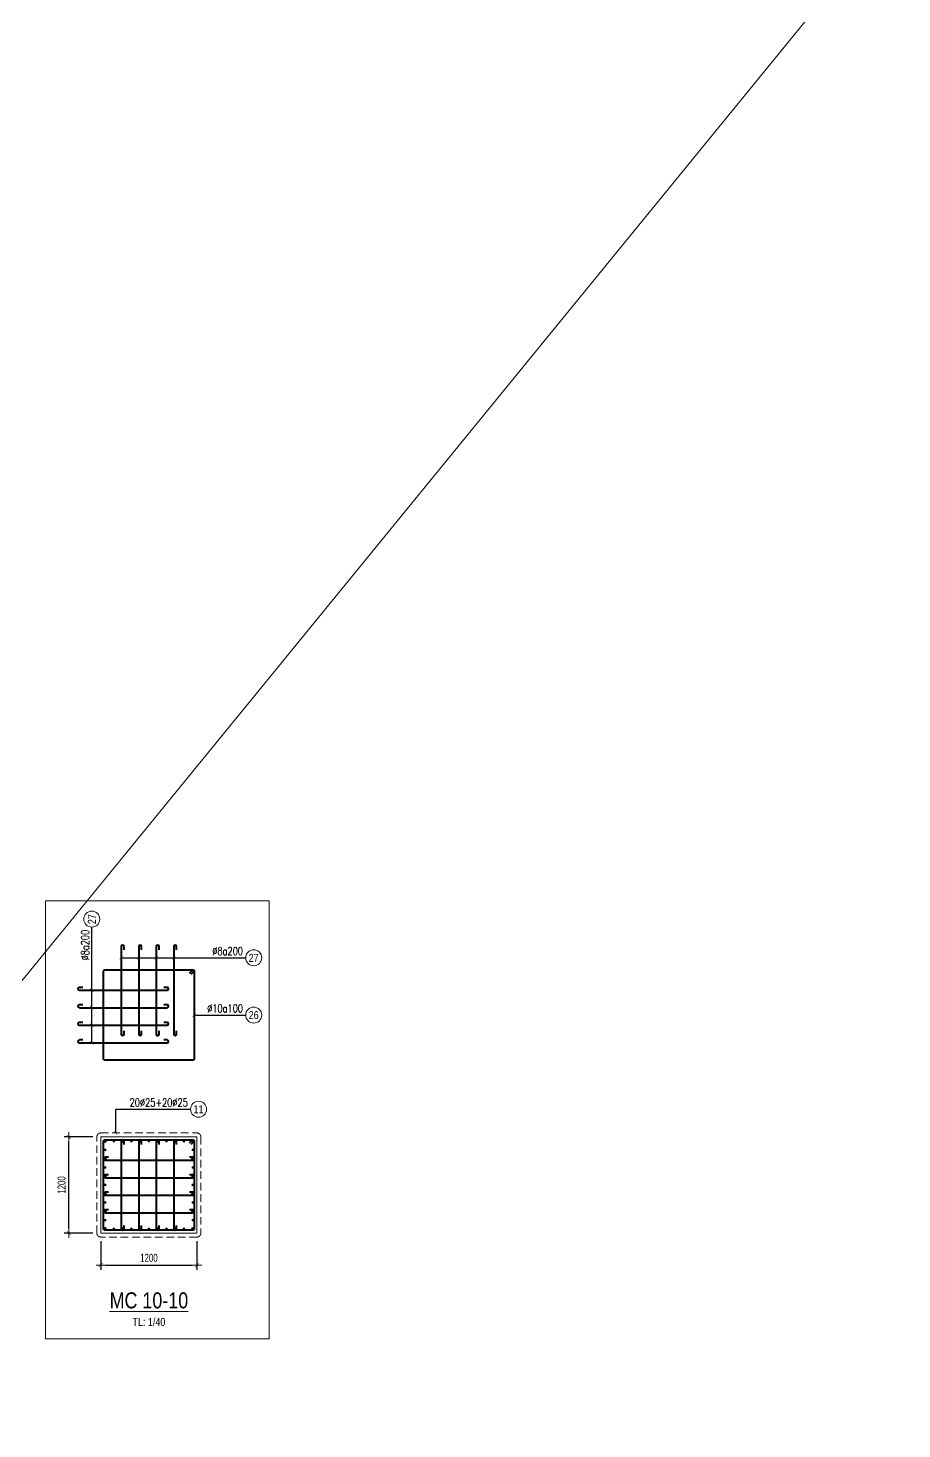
# Model space of a CAD drawing. Header units: millimetres. Extents: x 61878 to 380960, y -19809 to 191918.
# Drawn here: x 180559 to 191469, y 119920 to 137422 of the extents above; entities that cross this region are included whole.
import ezdxf
from ezdxf.enums import TextEntityAlignment as Align

# ---------------------------------------------------------------- set-up
doc = ezdxf.new("R2010")
doc.units = ezdxf.units.MM
doc.linetypes.add('HIDDEN2', pattern=[4.7625, 3.175, -1.5875])
doc.layers.get('0').update_dxf_attribs({"lineweight": 20})
doc.layers.get('Defpoints').update_dxf_attribs({"color": 151, "lineweight": 9})
for name, color, linetype, lineweight in [('NDC_S_CONTINUOUS', 3, 'Continuous', 20), ('NDC_S_DIM', 1, 'Continuous', 15), ('NDC_S_HIDDEN', 8, 'HIDDEN2', 13), ('NDC_S_LEADER', 1, 'Continuous', 15), ('NDC_S_REBAR', 4, 'Continuous', 35), ('NDC_S_STIRRUP', 4, 'Continuous', 40), ('NDC_S_THIN LINE', 8, 'Continuous', 9), ('NDC_S_VN TEXT', 7, 'Continuous', 20)]:
    doc.layers.add(name, color=color, linetype=linetype, lineweight=lineweight)
doc.styles.add('ARIAL', font='arial.ttf', dxfattribs={"width": 0.8})
doc.styles.add('NDC_DIM', font='', dxfattribs={"width": 0.75})
doc.styles.add('NDC_EN TXT', font='romans.shx', dxfattribs={"width": 0.8})
doc.styles.get('NDC_DIM').set_extended_font_data('Dotum')
doc.dimstyles.new('NDC_dim_40', dxfattribs={"dimscale": 40, "dimtxt": 2.5, "dimasz": 1.5, "dimexe": 1.5, "dimexo": 2.5, "dimgap": 1, "dimtad": 1, "dimdec": 0, "dimzin": 0, "dimdsep": 46, "dimtxsty": 'NDC_DIM', "dimblk": 'DIMMARK', "dimcen": 0.09, "dimdle": 1.2, "dimclrd": 1, "dimclre": 1, "dimclrt": 3, "dimadec": 0, "dimazin": 0, "dimtfac": 1, "dimtdec": 0, "dimtix": 1, "dimtofl": 0, "dimtmove": 0, "dimatfit": 3, "dimfxl": 8, "dimfxlon": 1, "dimtolj": 1, "dimtzin": 0, "dimarcsym": 0})

# ---------------------------------------------------------------- blocks, each defined once
blk = doc.blocks.new('kata_block_TD')
at = {"color": 6, "linetype": 'ByBlock', "lineweight": -2, "style": 'ARIAL', "width": 0.8}
blk.add_attdef('SECTDET2', text='', height=5, dxfattribs=at).set_placement((0, 7.97), align=Align.CENTER)
at = {"color": 0, "linetype": 'ByBlock', "lineweight": -2, "style": 'ARIAL', "width": 0.8}
blk.add_attdef('SECTDET1', text='', height=5, dxfattribs=at).set_placement((0, 1.47), align=Align.CENTER)
at = {"color": 3, "lineweight": 25, "style": 'ARIAL', "width": 0.8}
blk.add_attdef('SSCALE', text='', height=2.5, dxfattribs=at).set_placement((0, -4), align=Align.CENTER)
blk = doc.blocks.new('DIMMARK')
at = {"layer": 'NDC_S_DIM', "color": 1}
blk.add_line((-1.5, 0), (1, 0), dxfattribs=at)
at = {"layer": 'NDC_S_DIM', "color": 2, "const_width": 0.1}
blk.add_lwpolyline([(-0.42, -0.42), (0.42, 0.42)], dxfattribs=at)
blk = doc.blocks.new('*D582')
at = {"layer": 'Defpoints', "color": 0, "ltscale": 40, "transparency": 16777216}
for p in [(181468, 122368), (182668, 122368), (182668, 121968)]:
    blk.add_point(p, dxfattribs=at)
at = {"layer": 'NDC_S_DIM', "color": 1, "lineweight": -2, "ltscale": 40, "transparency": 16777216}
for p, q in [((181468, 122268), (181468, 121908)), ((182668, 122268), (182668, 121908)), ((181528, 121968), (182608, 121968))]:
    blk.add_line(p, q, dxfattribs=at)
at = {"layer": 'NDC_S_DIM', "color": 1, "lineweight": -2, "ltscale": 40, "transparency": 16777216, "xscale": 60, "yscale": 60, "zscale": 60, "rotation": 180}
blk.add_blockref('DIMMARK', (181468, 121968), dxfattribs=at)
at = {"layer": 'NDC_S_DIM', "color": 1, "lineweight": -2, "ltscale": 40, "transparency": 16777216, "xscale": 60, "yscale": 60, "zscale": 60}
blk.add_blockref('DIMMARK', (182668, 121968), dxfattribs=at)
at = {"layer": 'NDC_S_DIM', "color": 3, "ltscale": 40, "transparency": 16777216, "insert": (182068, 122058), "char_height": 100, "attachment_point": 5, "style": 'NDC_DIM'}
blk.add_mtext('\\A1;1200', dxfattribs=at)
blk = doc.blocks.new('*D583')
at = {"layer": 'Defpoints', "color": 0, "ltscale": 40, "transparency": 16777216}
for p in [(181068, 123568), (181468, 123568), (181468, 122368)]:
    blk.add_point(p, dxfattribs=at)
at = {"layer": 'NDC_S_DIM', "color": 1, "lineweight": -2, "ltscale": 40, "transparency": 16777216}
for p, q in [((181368, 123568), (181008, 123568)), ((181068, 122428), (181068, 123508)), ((181368, 122368), (181008, 122368))]:
    blk.add_line(p, q, dxfattribs=at)
at = {"layer": 'NDC_S_DIM', "color": 1, "lineweight": -2, "ltscale": 40, "transparency": 16777216, "xscale": 60, "yscale": 60, "zscale": 60}
for p, rotation in [((181068, 123568), 90), ((181068, 122368), 270)]:
    blk.add_blockref('DIMMARK', p, dxfattribs=dict(at, rotation=rotation))
at = {"layer": 'NDC_S_DIM', "color": 3, "ltscale": 40, "transparency": 16777216, "insert": (180978, 122968), "char_height": 100, "attachment_point": 5, "rotation": 90, "style": 'NDC_DIM'}
blk.add_mtext('\\A1;1200', dxfattribs=at)
blk = doc.blocks.new('kata_block_THEP')
at = {"layer": 'NDC_S_REBAR', "color": 0}
for p, q in [((-0.5, 0), (0.5, 0)), ((-0.35, 0.35), (0.35, -0.35)), ((0.35, 0.35), (-0.35, -0.35)), ((0, 0.5), (0, -0.5))]:
    blk.add_line(p, q, dxfattribs=at)
at = {"layer": 'NDC_S_REBAR', "color": 0, "const_width": 0.0833}
blk.add_lwpolyline([(-0.5, 0, 1), (0.5, 0, 1), (-0.5, 0, 1)], format="xyb", dxfattribs=at)
blk = doc.blocks.new('cham')
at = {"layer": 'NDC_S_REBAR'}
h = blk.add_hatch(color=253, dxfattribs=at)
h.dxf.hatch_style = 1
h.paths.add_polyline_path([(-28, 0, 1), (28, 0, 1)])
at = {"layer": 'NDC_S_REBAR', "color": 253}
blk.add_circle((0, 0), 28, dxfattribs=at)
blk = doc.blocks.new('*U587')
at = {"layer": 'NDC_S_DIM', "xscale": 0.4464285714285715, "yscale": 0.4464285714285715, "zscale": 0.4464285714285715}
blk.add_blockref('cham', (0, 0), dxfattribs=at)
blk = doc.blocks.new('*U586')
at = {"layer": 'NDC_S_DIM', "color": 0, "linetype": 'ByBlock', "lineweight": -2, "transparency": 16777216}
blk.add_blockref('*U587', (0, 0), dxfattribs=at)
blk = doc.blocks.new('*U584')
at = {"layer": 'NDC_S_DIM'}
blk.add_blockref('*U586', (0, 0), dxfattribs=at)
blk = doc.blocks.new('*U585')
at = {"layer": 'NDC_S_HIDDEN', "color": 0, "linetype": 'ByBlock', "lineweight": -2, "transparency": 16777216}
for p in [(0, 0), (219, 0), (438, 0), (657, 0), (876, 0), (1095, 0)]:
    blk.add_blockref('*U584', p, dxfattribs=at)
blk = doc.blocks.new('*U591')
at = {"layer": 'NDC_S_DIM', "xscale": 0.4464285714285715, "yscale": 0.4464285714285715, "zscale": 0.4464285714285715}
blk.add_blockref('cham', (0, 0), dxfattribs=at)
blk = doc.blocks.new('*U590')
at = {"layer": 'NDC_S_DIM', "color": 0, "linetype": 'ByBlock', "lineweight": -2, "transparency": 16777216}
blk.add_blockref('*U591', (0, 0), dxfattribs=at)
blk = doc.blocks.new('*U588')
at = {"layer": 'NDC_S_DIM'}
blk.add_blockref('*U590', (0, 0), dxfattribs=at)
blk = doc.blocks.new('*U589')
at = {"layer": 'NDC_S_HIDDEN', "color": 0, "linetype": 'ByBlock', "lineweight": -2, "transparency": 16777216}
for p in [(0, 0), (219, 0), (438, 0), (657, 0), (876, 0), (1095, 0)]:
    blk.add_blockref('*U588', p, dxfattribs=at)
blk = doc.blocks.new('*U595')
at = {"layer": 'NDC_S_DIM', "xscale": 0.4464285714285715, "yscale": 0.4464285714285715, "zscale": 0.4464285714285715}
blk.add_blockref('cham', (0, 0), dxfattribs=at)
blk = doc.blocks.new('*U594')
at = {"layer": 'NDC_S_DIM', "color": 0, "linetype": 'ByBlock', "lineweight": -2, "transparency": 16777216}
blk.add_blockref('*U595', (0, 0), dxfattribs=at)
blk = doc.blocks.new('*U592')
at = {"layer": 'NDC_S_DIM'}
blk.add_blockref('*U594', (0, 0), dxfattribs=at)
blk = doc.blocks.new('*U593')
at = {"layer": 'NDC_S_HIDDEN', "color": 0, "linetype": 'ByBlock', "lineweight": -2, "transparency": 16777216}
for p in [(0, 0), (219, 0), (438, 0), (657, 0)]:
    blk.add_blockref('*U592', p, dxfattribs=at)
blk = doc.blocks.new('*U598')
at = {"layer": 'NDC_S_DIM', "xscale": 0.4464285714285715, "yscale": 0.4464285714285715, "zscale": 0.4464285714285715}
blk.add_blockref('cham', (0, 0), dxfattribs=at)
blk = doc.blocks.new('*U599')
at = {"layer": 'NDC_S_DIM', "color": 0, "linetype": 'ByBlock', "lineweight": -2, "transparency": 16777216}
blk.add_blockref('*U598', (0, 0), dxfattribs=at)
blk = doc.blocks.new('*U596')
at = {"layer": 'NDC_S_DIM'}
blk.add_blockref('*U599', (0, 0), dxfattribs=at)
blk = doc.blocks.new('*U597')
at = {"layer": 'NDC_S_HIDDEN', "color": 0, "linetype": 'ByBlock', "lineweight": -2, "transparency": 16777216}
for p in [(0, 0), (219, 0), (438, 0), (657, 0)]:
    blk.add_blockref('*U596', p, dxfattribs=at)
blk = doc.blocks.new('*U11')
blk.add_circle((2.5, 0), 2.5)
at = {"layer": 'NDC_S_VN TEXT', "color": 3, "style": 'NDC_EN TXT', "width": 0.75}
blk.add_attdef('DK2', text='', height=2.5, dxfattribs=at).set_placement((-0.85, 0.85), align=Align.RIGHT)
at = {"layer": 'NDC_S_VN TEXT', "color": 7, "style": 'ARIAL', "width": 0.8}
blk.add_attdef('SH3', text='', height=2.5, dxfattribs=at).set_placement((2.5, 0), align=Align.MIDDLE)

msp = doc.modelspace()

# ---------------------------------------------------------------- linework, layer by layer
at = {"layer": 'Defpoints', "ltscale": 40}
msp.add_lwpolyline([(180775.8, 126517.2), (183571.1, 126517.2), (183571.1, 121046.9), (180775.8, 121046.9)], close=True, dxfattribs=at)
at = {"layer": 'NDC_S_CONTINUOUS', "ltscale": 40}
msp.add_lwpolyline([(181467.8, 122367.9), (182667.8, 122367.9), (182667.8, 123567.9), (181467.8, 123567.9), (181467.8, 122367.9)], dxfattribs=at)
at = {"layer": 'NDC_S_HIDDEN', "ltscale": 30}
msp.add_lwpolyline([(181417.8, 122367.9), (181417.8, 123567.9, -0.4142136), (181467.8, 123617.9), (182667.8, 123617.9, -0.4142136), (182717.8, 123567.9), (182717.8, 122367.9, -0.4142136), (182667.8, 122317.9), (181467.8, 122317.9, -0.4142136), (181417.8, 122367.9)], format="xyb", dxfattribs=at)
at = {"layer": 'NDC_S_LEADER', "ltscale": 40}
msp.add_lwpolyline([(234666.6, 191917.6), (61877.7, -19809)], dxfattribs=at)
at = {"layer": 'NDC_S_STIRRUP', "ltscale": 70}
for points in [[(181757.3, 125904), (181757.3, 125946, 1), (181721.3, 125946), (181721.3, 124851, 1), (181757.3, 124851), (181757.3, 124893)], [(181976.3, 125904), (181976.3, 125946, 1), (181940.3, 125946), (181940.3, 124851, 1), (181976.3, 124851), (181976.3, 124893)], [(182195.3, 125904), (182195.3, 125946, 1), (182159.3, 125946), (182159.3, 124851, 1), (182195.3, 124851), (182195.3, 124893)], [(182414.3, 125904), (182414.3, 125946, 1), (182378.3, 125946), (182378.3, 124851, 1), (182414.3, 124851), (182414.3, 124893)], [(181241.6, 125437.2), (181199.6, 125437.2, 1), (181199.6, 125401.2), (182294.6, 125401.2, 1), (182294.6, 125437.2), (182252.6, 125437.2)], [(181241.6, 125218.2), (181199.6, 125218.2, 1), (181199.6, 125182.2), (182294.6, 125182.2, 1), (182294.6, 125218.2), (182252.6, 125218.2)], [(181241.6, 124999.2), (181199.6, 124999.2, 1), (181199.6, 124963.2), (182294.6, 124963.2, 1), (182294.6, 124999.2), (182252.6, 124999.2)], [(181241.6, 124780.2), (181199.6, 124780.2, 1), (181199.6, 124744.2), (182294.6, 124744.2, 1), (182294.6, 124780.2), (182252.6, 124780.2)], [(181757.3, 123473.4), (181757.3, 123515.4, 1), (181721.3, 123515.4), (181721.3, 122420.4, 1), (181757.3, 122420.4), (181757.3, 122462.4)], [(181976.3, 123473.4), (181976.3, 123515.4, 1), (181940.3, 123515.4), (181940.3, 122420.4, 1), (181976.3, 122420.4), (181976.3, 122462.4)], [(182195.3, 123473.4), (182195.3, 123515.4, 1), (182159.3, 123515.4), (182159.3, 122420.4, 1), (182195.3, 122420.4), (182195.3, 122462.4)], [(182414.3, 123473.4), (182414.3, 123515.4, 1), (182378.3, 123515.4), (182378.3, 122420.4, 1), (182414.3, 122420.4), (182414.3, 122462.4)], [(181562.3, 123314.4), (181520.3, 123314.4, 1), (181520.3, 123278.4), (182615.3, 123278.4, 1), (182615.3, 123314.4), (182573.3, 123314.4)], [(181562.3, 123095.4), (181520.3, 123095.4, 1), (181520.3, 123059.4), (182615.3, 123059.4, 1), (182615.3, 123095.4), (182573.3, 123095.4)], [(181562.3, 122876.4), (181520.3, 122876.4, 1), (181520.3, 122840.4), (182615.3, 122840.4, 1), (182615.3, 122876.4), (182573.3, 122876.4)], [(181562.3, 122657.4), (181520.3, 122657.4, 1), (181520.3, 122621.4), (182615.3, 122621.4, 1), (182615.3, 122657.4), (182573.3, 122657.4)]]:
    msp.add_lwpolyline(points, format="xyb", dxfattribs=at)
at = {"layer": 'NDC_S_STIRRUP', "ltscale": 40}
for points in [[(182575.3, 125615.7), (182615.3, 125655.7, -0.4142136), (182632.8, 125638.2), (182632.8, 124543.2, -0.4142136), (182615.3, 124525.7), (181520.3, 124525.7, -0.4142136), (181502.8, 124543.2), (181502.8, 125638.2, -0.4142136), (181520.3, 125655.7), (182615.3, 125655.7, -0.4142136), (182632.8, 125638.2), (182592.8, 125598.2)], [(182575.3, 123492.9), (182615.3, 123532.9, -0.4142136), (182632.8, 123515.4), (182632.8, 122420.4, -0.4142136), (182615.3, 122402.9), (181520.3, 122402.9, -0.4142136), (181502.8, 122420.4), (181502.8, 123515.4, -0.4142136), (181520.3, 123532.9), (182615.3, 123532.9, -0.4142136), (182632.8, 123515.4), (182592.8, 123475.4)]]:
    msp.add_lwpolyline(points, format="xyb", dxfattribs=at)

# ---------------------------------------------------------------- block references
at = {"layer": 'NDC_S_HIDDEN'}
for name, p in [('*U585', (181520.3, 123515.4)), ('*U589', (181520.3, 122420.4))]:
    msp.add_blockref(name, p, dxfattribs=at)
at = {"layer": 'NDC_S_HIDDEN', "rotation": 89.99999999990862}
for name, p in [('*U593', (181520.3, 122639.4)), ('*U597', (182615.3, 122639.4))]:
    msp.add_blockref(name, p, dxfattribs=at)
at = {"layer": 'NDC_S_REBAR', "ltscale": 40, "xscale": 25, "yscale": 25, "zscale": 25}
for p in [(181520.3, 123515.4), (181520.3, 123405.9), (181629.8, 123515.4), (181739.3, 123515.4), (181848.8, 123515.4), (181958.3, 123515.4), (182067.8, 123515.4), (182177.3, 123515.4), (182286.8, 123515.4), (182396.3, 123515.4), (182505.8, 123515.4), (182615.3, 123515.4), (182615.3, 123405.9), (181520.3, 123296.4), (182615.3, 123296.4), (181520.3, 123186.9), (181520.3, 123077.4), (182615.3, 123186.9), (182615.3, 123077.4), (181520.3, 122967.9), (181520.3, 122858.4), (182615.3, 122967.9), (182615.3, 122858.4), (181520.3, 122748.9), (182615.3, 122748.9), (181520.3, 122639.4), (181520.3, 122529.9), (182615.3, 122639.4), (182615.3, 122529.9), (181520.3, 122420.4), (181629.8, 122420.4), (181739.3, 122420.4), (181848.8, 122420.4), (181958.3, 122420.4), (182067.8, 122420.4), (182177.3, 122420.4), (182286.8, 122420.4), (182396.3, 122420.4), (182505.8, 122420.4), (182615.3, 122420.4)]:
    msp.add_blockref('kata_block_THEP', p, dxfattribs=at)
at = {"layer": 'NDC_S_THIN LINE', "xscale": 40, "yscale": 40, "zscale": 40, "rotation": 90}
msp.add_blockref('*U11', (181354.8, 126189.3), dxfattribs=at).add_auto_attribs({'SH3': '27', 'DK2': '%%c8a200'})
at = {"layer": 'NDC_S_THIN LINE', "xscale": 40, "yscale": 40, "zscale": 40}
for p, values in [((183275.9, 125806.1), {'SH3': '27', 'DK2': '%%c8a200'}), ((183275.9, 125090.7), {'SH3': '26', 'DK2': '%%c10a100'}), ((182587.7, 123914.4), {'SH3': '11', 'DK2': '20%%c25+20%%c25'})]:
    msp.add_blockref('*U11', p, dxfattribs=at).add_auto_attribs(values)
at = {"layer": 'NDC_S_VN TEXT', "ltscale": 40}
ref = msp.add_blockref('kata_block_TD', (182067.8, 121367.9), dxfattribs=dict(at, xscale=40, yscale=40, zscale=40))
ref.add_attrib('SECTDET1', '%%uMC 10-10', dxfattribs={"layer": '0', "color": 0, "linetype": 'ByBlock', "lineweight": -2, "height": 200, "style": 'ARIAL', "width": 0.8}).set_placement((182067.8, 121426.8), align=Align.CENTER)
ref.add_attrib('SSCALE', 'TL: 1/40', dxfattribs={"layer": '0', "color": 3, "lineweight": 25, "height": 100, "style": 'ARIAL', "width": 0.8}).set_placement((182067.8, 121208), align=Align.CENTER)

# ---------------------------------------------------------------- dimensions: what is measured, and where the dimension line sits
at = {"layer": 'NDC_S_DIM', "ltscale": 40}
dim = msp.add_linear_dim(base=(181067.8, 123567.9), p1=(181467.8, 122367.9), p2=(181467.8, 123567.9), angle=270, dimstyle='NDC_dim_40', dxfattribs=at)
dim.commit()
dim.dimension.update_dxf_attribs({"geometry": '*D583', "text_midpoint": (180977.7, 122967.9)})
dim = msp.add_linear_dim(base=(182667.8, 121967.9), p1=(181467.8, 122367.9), p2=(182667.8, 122367.9), dimstyle='NDC_dim_40', dxfattribs=at)
dim.commit()
dim.dimension.update_dxf_attribs({"geometry": '*D582', "text_midpoint": (182067.8, 122058)})

# ---------------------------------------------------------------- leaders
at = {"layer": 'NDC_S_THIN LINE'}
for points in [[(181354.8, 124744.2), (181354.8, 126189.3)], [(181354.8, 124963.2), (181354.8, 126189.3)], [(181354.8, 125182.2), (181354.8, 126189.3)], [(181354.8, 125401.2), (181354.8, 126189.3)], [(181721.3, 125806.1), (183275.9, 125806.1)], [(181940.3, 125806.1), (183275.9, 125806.1)], [(182159.3, 125806.2), (183275.9, 125806.1)], [(182378.3, 125806.2), (183275.9, 125806.1)], [(182632.8, 125090.7), (183275.9, 125090.7)], [(181653.7, 123617.9), (181653.7, 123914.4), (182587.7, 123914.4)]]:
    msp.add_leader(points, dimstyle='NDC_dim_40', override={"dimasz": 1, "dimldrblk": 'ARCHTICK'}, dxfattribs=at)

doc.saveas('drawing.dxf')
